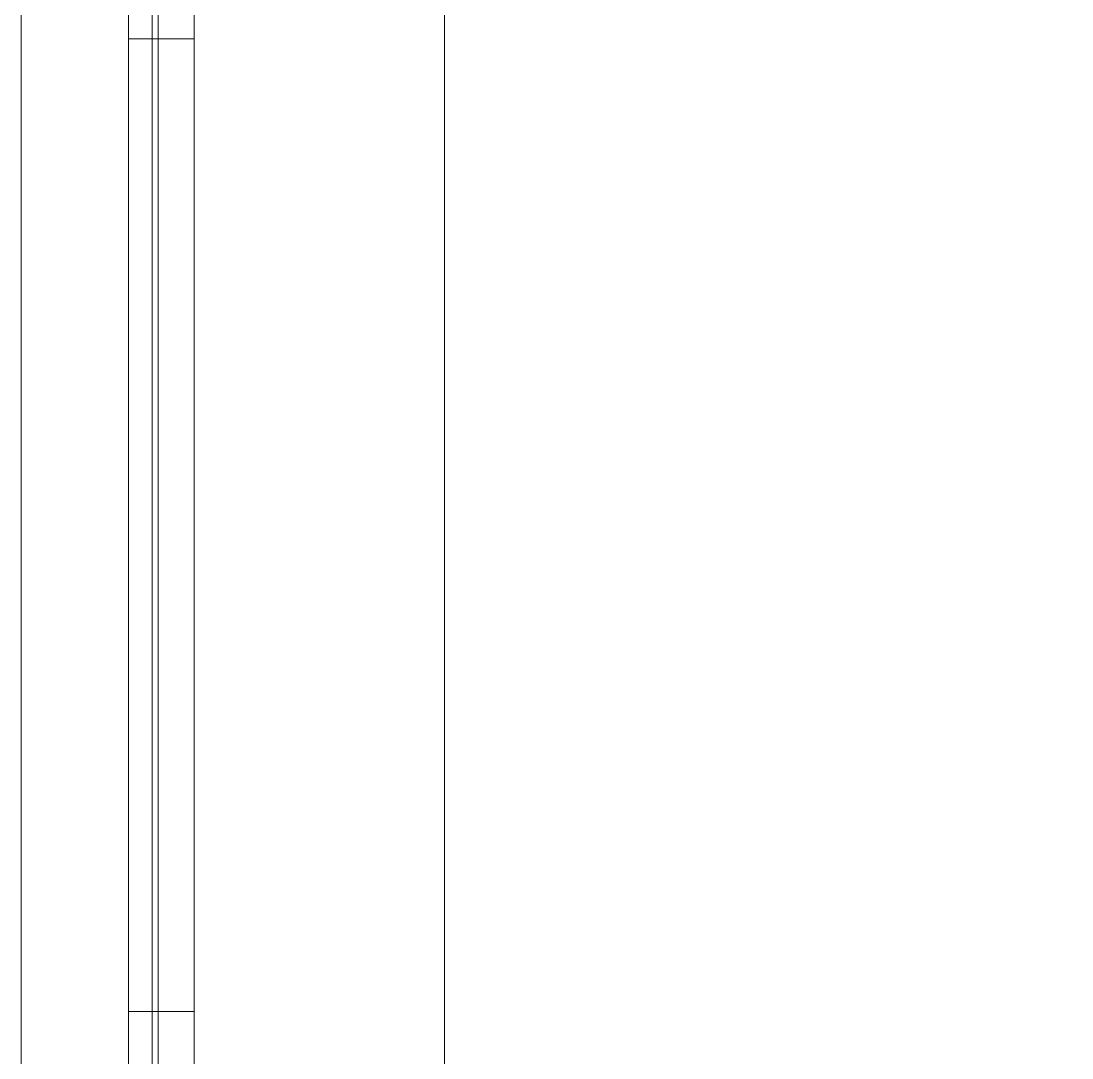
# Model space of a CAD drawing. Extents: x -187 to 52, y -9 to 65.
# Drawn here: x -132.364 to -131.619, y 36.936 to 37.671 of the extents above; entities that cross this region are included whole.
import ezdxf

# ---------------------------------------------------------------- set-up
doc = ezdxf.new("R2010")
doc.units = 0
doc.header["$MEASUREMENT"] = 0
doc.layers.add('PDF4_Geometría', color=7, linetype='Continuous')

msp = doc.modelspace()

# ---------------------------------------------------------------- linework, layer by layer
at = {"layer": 'PDF4_Geometría', "lineweight": 9}
for points in [[(-132.28765, 35.49753), (-132.36378, 35.49753), (-132.36378, 42.78846)], [(-132.06351, 35.64555), (-132.06351, 40.69084), (-129.71637, 40.69084), (-129.71637, 41.6889), (-132.06351, 41.6889), (-132.06351, 42.03992), (-132.06351, 42.23868), (-132.06351, 42.24714), (-132.06351, 35.64555), (-132.24113, 35.64555)], [(-132.27074, 37.65859), (-132.28765, 37.65859), (-132.28765, 36.96925), (-132.27074, 36.96925)], [(-132.28765, 36.96925), (-132.28765, 37.65859)], [(-132.24113, 37.65859), (-132.26651, 37.65859)], [(-132.26651, 36.96925), (-132.24113, 36.96925)]]:
    msp.add_lwpolyline(points, dxfattribs=at)
at = {"layer": 'PDF4_Geometría', "lineweight": 20}
for points in [[(-132.27074, 38.39445), (-132.27074, 35.54828), (-132.26651, 35.54828), (-132.26651, 38.39445)], [(-132.28765, 37.70511), (-132.24113, 37.70511), (-132.24113, 37.65859), (-132.28765, 37.65859)], [(-132.24113, 36.9185), (-132.28765, 36.9185), (-132.28765, 36.96925), (-132.24113, 36.96925)]]:
    msp.add_lwpolyline(points, close=True, dxfattribs=at)
at = {"layer": 'PDF4_Geometría', "lineweight": 9}
for points in [[(-132.28765, 37.65859), (-132.28765, 36.96925)], [(-132.24113, 36.96925), (-132.24113, 37.65859)], [(-132.24113, 36.96925), (-132.24113, 37.65859)]]:
    msp.add_lwpolyline(points, close=True, dxfattribs=at)

doc.saveas('drawing.dxf')
